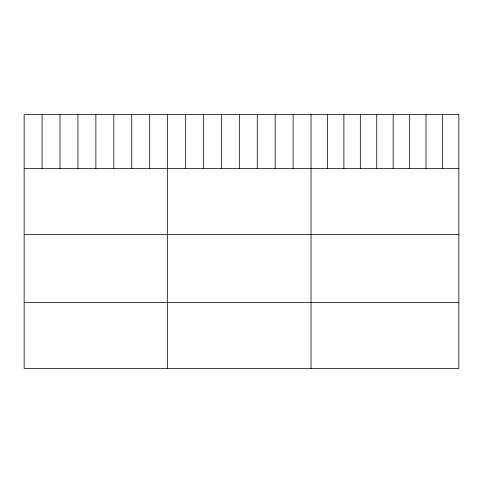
<?xml version="1.0" encoding="UTF-8"?>
<svg xmlns="http://www.w3.org/2000/svg" width="483" height="483" viewBox="0 0 483 483"><rect width="100%" height="100%" fill="white"/><g stroke="black" fill="none" stroke-linecap="round" stroke-linejoin="round"><path stroke-width="0.72" d="M24.15 168.428L458.85 168.428M24.15 234.412L458.85 234.412M24.15 302.388L458.85 302.388M442.428 114.628L442.428 168.428M426.006 114.628L426.006 168.428M409.584 114.628L409.584 168.428M393.162 114.628L393.162 168.428M376.74 114.628L376.74 168.428M360.318 114.628L360.318 168.428M343.896 114.628L343.896 168.428M327.474 114.628L327.474 168.428M311.052 114.628L311.052 368.372M293.121 114.628L293.121 168.428M275.189 114.628L275.189 168.428M257.258 114.628L257.258 168.428M239.326 114.628L239.326 168.428M221.395 114.628L221.395 168.428M203.464 114.628L203.464 168.428M185.532 114.628L185.532 168.428M167.601 114.628L167.601 368.372M149.67 114.628L149.67 168.428M131.738 114.628L131.738 168.428M113.807 114.628L113.807 168.428M95.876 114.628L95.876 168.428M77.944 114.628L77.944 168.428M60.013 114.628L60.013 168.428M42.081 114.628L42.081 168.428M458.85 114.628L24.15 114.628L24.15 368.372L458.85 368.372L458.85 114.628"/></g></svg>
